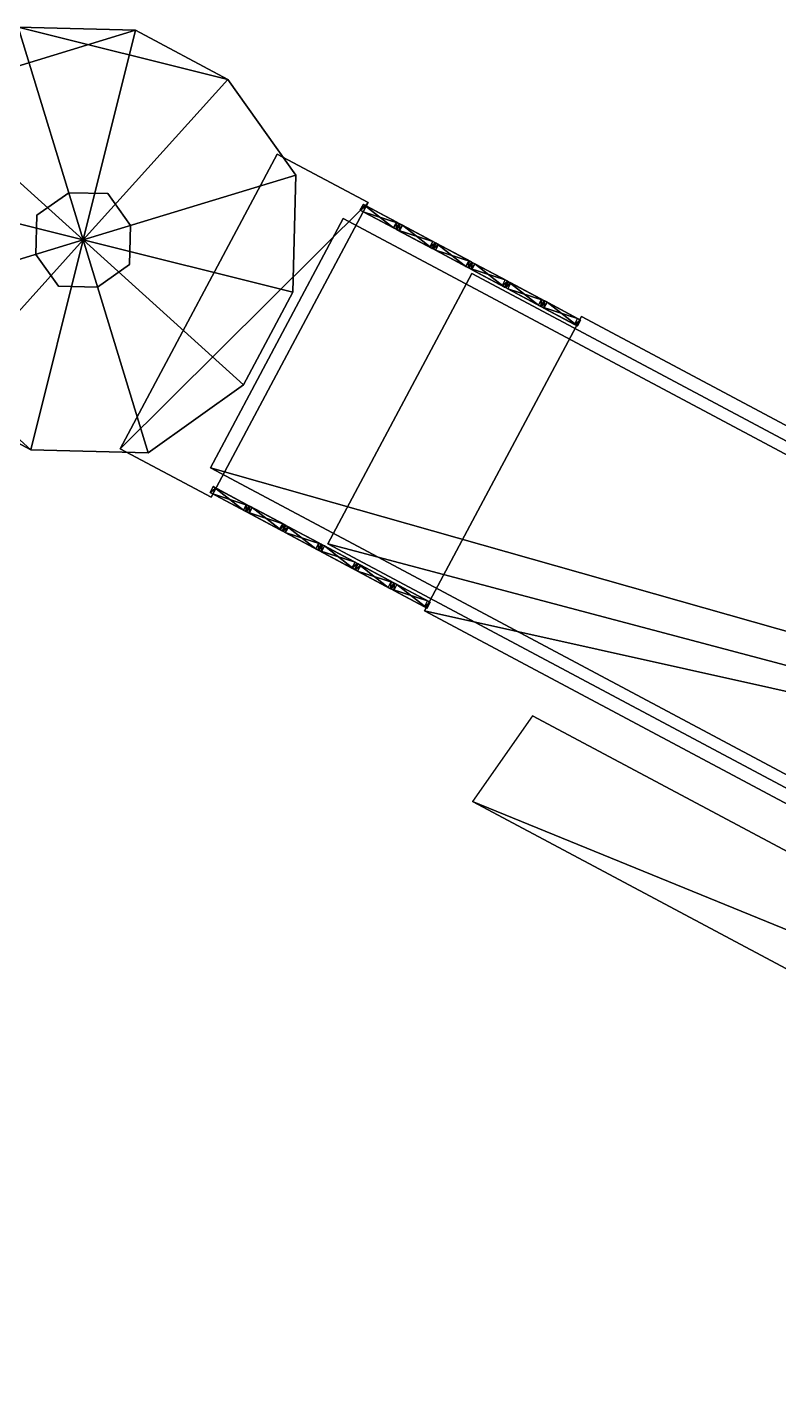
# Model space of a CAD drawing. Header units: millimetres. Extents: x -39 to 131, y -304 to 0.
# Drawn here: x 46.65 to 51.81, y -303.46 to -294.14 of the extents above; entities that cross this region are included whole.
import ezdxf

# ---------------------------------------------------------------- set-up
doc = ezdxf.new("R2010")
doc.units = ezdxf.units.MM
for name, color, linetype in [('MESH189', 7, 'Continuous'), ('MESH191', 7, 'Continuous'), ('MESH268', 7, 'Continuous'), ('MESH269', 7, 'Continuous'), ('MESH270', 7, 'Continuous'), ('MESH303', 7, 'Continuous'), ('MESH304', 7, 'Continuous'), ('MESH533', 7, 'Continuous'), ('TUNNEL1110', 7, 'Continuous'), ('TUNNEL2122', 7, 'Continuous'), ('TUNNEL3134', 7, 'Continuous')]:
    doc.layers.add(name, color=color, linetype=linetype)

msp = doc.modelspace()

# ---------------------------------------------------------------- meshes
at = {"layer": 'MESH189'}
mesh = msp.add_polyface(dxfattribs=at)
corners = [(47.4771, -297.0658, 5.7156), (47.0314, -295.6049, 5.7156), (46.6724, -297.0451, 5.7156), (48.1333, -296.5995, 5.7156), (48.4717, -295.9639, 5.7156), (48.4923, -295.1592, 5.7156), (48.026, -294.5031, 5.7156), (48.026, -294.5031, 5.7156), (48.4923, -295.1592, 5.7156), (48.4923, -295.1592, 3.1786), (48.4923, -295.1592, 5.7156), (48.4717, -295.9639, 3.1786), (48.4923, -295.1592, 3.1786), (48.4717, -295.9639, 5.7156), (48.4717, -295.9639, 5.7156), (48.1333, -296.5995, 3.1786), (48.4717, -295.9639, 3.1786), (48.1333, -296.5995, 5.7156), (47.4771, -297.0658, 5.7156), (48.1333, -296.5995, 3.1786), (48.1333, -296.5995, 5.7156), (47.4771, -297.0658, 3.1786), (46.6724, -297.0451, 5.7156), (47.4771, -297.0658, 3.1786), (47.4771, -297.0658, 5.7156), (46.6724, -297.0451, 3.1786), (46.0369, -296.7067, 5.7156), (46.6724, -297.0451, 3.1786), (46.6724, -297.0451, 5.7156), (46.0369, -296.7067, 3.1786), (45.5706, -296.0506, 3.1786), (46.0369, -296.7067, 3.1786), (46.0369, -296.7067, 5.7156), (46.6724, -297.0451, 3.1786), (46.0369, -296.7067, 3.1786), (45.5706, -296.0506, 3.1786), (47.0314, -295.6049, 3.1786), (47.4771, -297.0658, 3.1786), (48.1333, -296.5995, 3.1786), (48.4717, -295.9639, 3.1786), (48.4923, -295.1592, 3.1786), (48.026, -294.5031, 3.1786), (46.5858, -294.144, 3.1786), (45.9296, -294.6104, 3.1786), (45.5912, -295.2459, 3.1786), (45.5912, -295.2459, 3.1786), (45.5706, -296.0506, 3.1786), (45.5706, -296.0506, 5.7156), (45.5706, -296.0506, 5.7156), (46.0369, -296.7067, 5.7156), (45.5912, -295.2459, 5.7156), (45.5706, -296.0506, 5.7156), (45.9296, -294.6104, 5.7156), (47.3905, -294.1647, 5.7156), (46.5858, -294.144, 5.7156), (47.3905, -294.1647, 5.7156), (46.5858, -294.144, 3.1786), (46.5858, -294.144, 5.7156), (47.3905, -294.1647, 3.1786), (48.026, -294.5031, 5.7156), (47.3905, -294.1647, 3.1786), (47.3905, -294.1647, 5.7156), (48.026, -294.5031, 3.1786), (48.026, -294.5031, 3.1786), (47.3905, -294.1647, 3.1786), (46.5858, -294.144, 5.7156), (46.5858, -294.144, 3.1786), (45.9296, -294.6104, 3.1786), (45.9296, -294.6104, 5.7156), (45.9296, -294.6104, 3.1786), (45.5912, -295.2459, 5.7156), (45.9296, -294.6104, 5.7156), (45.5912, -295.2459, 3.1786), (45.5912, -295.2459, 5.7156)]
mesh.append_faces([[corners[k] for k in face] for face in [(0, 1, 2), (3, 1, 0), (4, 1, 3), (5, 1, 4), (5, 6, 1), (7, 8, 9), (10, 11, 12), (10, 13, 11), (14, 15, 16), (14, 17, 15), (18, 19, 20), (18, 21, 19), (22, 23, 24), (22, 25, 23), (26, 27, 28), (26, 29, 27), (30, 31, 32), (33, 34, 35), (36, 33, 35), (37, 33, 36), (38, 37, 36), (39, 38, 36), (40, 39, 36), (40, 36, 41), (41, 36, 42), (36, 43, 42), (36, 35, 43), (43, 35, 44), (45, 46, 47), (30, 32, 48), (49, 50, 51), (1, 50, 49), (1, 52, 50), (53, 52, 1), (53, 54, 52), (55, 56, 57), (55, 58, 56), (59, 60, 61), (59, 62, 60), (7, 9, 63), (41, 42, 64), (6, 53, 1), (65, 66, 67), (65, 67, 68), (69, 70, 71), (69, 72, 70), (45, 47, 73), (1, 49, 2)]])
at = {"layer": 'MESH191'}
mesh = msp.add_polyface(dxfattribs=at)
corners = [(46.8622, -295.9227, 3.1786), (47.1305, -295.9295, -0.6207), (47.1305, -295.9295, 3.1786), (46.8622, -295.9227, -0.6207), (46.7068, -295.704, -0.6207), (46.8622, -295.9227, -0.6207), (46.8622, -295.9227, 3.1786), (46.7068, -295.704, 3.1786), (46.7137, -295.4357, -0.6207), (46.7068, -295.704, -0.6207), (46.7068, -295.704, 3.1786), (46.7137, -295.4357, 3.1786), (46.9324, -295.2803, 3.1786), (46.7137, -295.4357, -0.6207), (46.7137, -295.4357, 3.1786), (46.9324, -295.2803, -0.6207), (47.2006, -295.2871, 3.1786), (46.9324, -295.2803, -0.6207), (46.9324, -295.2803, 3.1786), (47.2006, -295.2871, -0.6207), (47.2006, -295.2871, 3.1786), (47.3561, -295.5059, -0.6207), (47.2006, -295.2871, -0.6207), (47.3561, -295.5059, 3.1786), (47.3561, -295.5059, 3.1786), (47.3492, -295.7741, -0.6207), (47.3561, -295.5059, -0.6207), (47.3492, -295.7741, 3.1786), (47.1305, -295.9295, 3.1786), (47.3492, -295.7741, -0.6207), (47.3492, -295.7741, 3.1786), (47.1305, -295.9295, -0.6207)]
mesh.append_faces([[corners[k] for k in face] for face in [(0, 1, 2), (0, 3, 1), (4, 5, 6), (4, 6, 7), (8, 9, 10), (8, 10, 11), (12, 13, 14), (12, 15, 13), (16, 17, 18), (16, 19, 17), (20, 21, 22), (20, 23, 21), (24, 25, 26), (24, 27, 25), (28, 29, 30), (28, 31, 29)]])
at = {"layer": 'MESH268'}
mesh = msp.add_polyface(dxfattribs=at)
corners = [(56.4085, -301.8147, 4.1293), (56.2018, -302.1095, 4.1293), (56.2018, -302.1095, 3.1293), (56.4085, -301.8147, 3.1293), (56.2018, -302.1095, 4.1293), (56.4085, -301.8147, 4.1293), (56.2018, -302.1095, 3.1293), (56.4085, -301.8147, 3.1293), (56.2018, -302.1095, 4.1293), (50.1189, -298.8707, 1.5293), (56.2018, -302.1095, 3.1293), (56.2018, -302.1095, 4.1293), (50.1189, -298.8707, 0.5293), (50.1189, -298.8707, 1.5293), (56.2018, -302.1095, 3.1293), (50.1189, -298.8707, 0.5293)]
mesh.append_faces([[corners[k] for k in face] for face in [(0, 1, 2), (3, 4, 5), (3, 6, 4), (0, 2, 7), (8, 9, 10), (11, 12, 13), (11, 14, 12), (10, 9, 15)]])
at = {"layer": 'MESH269'}
mesh = msp.add_polyface(dxfattribs=at)
corners = [(57.3516, -302.769, 4.1293), (56.8693, -303.4568, 4.1293), (56.8693, -303.4568, 3.1293), (57.3516, -302.769, 3.1293), (56.8693, -303.4568, 4.1293), (57.3516, -302.769, 4.1293), (56.8693, -303.4568, 3.1293), (57.3516, -302.769, 3.1293), (55.7885, -302.699, 4.1293), (56.8693, -303.4568, 3.1293), (56.8693, -303.4568, 4.1293), (55.7885, -302.699, 3.1293), (55.7885, -302.699, 4.1293), (55.7885, -302.699, 3.1293), (49.7056, -299.4603, 0.5293), (55.7885, -302.699, 4.1293), (49.7056, -299.4603, 1.5293), (55.7885, -302.699, 3.1293), (49.7056, -299.4603, 1.5293), (49.7056, -299.4603, 0.5293), (56.8693, -303.4568, 4.1293), (55.7885, -302.699, 3.1293), (55.7885, -302.699, 4.1293), (56.8693, -303.4568, 3.1293)]
mesh.append_faces([[corners[k] for k in face] for face in [(0, 1, 2), (3, 4, 5), (3, 6, 4), (0, 2, 7), (8, 9, 10), (8, 11, 9), (12, 13, 14), (15, 16, 17), (12, 14, 18), (17, 16, 19), (20, 21, 22), (20, 23, 21)]])
at = {"layer": 'MESH270'}
mesh = msp.add_polyface(dxfattribs=at)
corners = [(56.2018, -302.1095, 3.2293), (49.7056, -299.4603, 0.6293), (55.7885, -302.699, 3.2293), (56.2018, -302.1095, 3.2293), (50.1189, -298.8707, 0.6293), (49.7056, -299.4603, 0.6293)]
mesh.append_faces([[corners[k] for k in face] for face in [(0, 1, 2), (3, 4, 5)]])
at = {"layer": 'MESH303'}
mesh = msp.add_polyface(dxfattribs=at)
corners = [(48.9755, -295.3707, 3.2305), (48.9541, -295.4109, 3.2305), (48.9347, -295.4005, 3.2305), (48.9755, -295.3707, 3.2305), (49.202, -295.4913, 5.7237), (48.9541, -295.4109, 3.2305), (49.202, -295.4913, 5.7237), (48.9755, -295.3707, 3.2305), (48.9561, -295.3604, 3.2305), (48.9561, -295.3604, 3.2305), (48.9561, -295.3604, 3.2305), (48.9347, -295.4005, 3.2305), (49.1639, -295.5226, 5.7526), (49.1639, -295.5226, 5.7526), (48.9347, -295.4005, 3.2305), (49.1806, -295.5315, 5.7237), (49.1806, -295.5315, 5.7237), (48.9347, -295.4005, 3.2305), (48.9541, -295.4109, 3.2305), (49.1806, -295.5315, 5.7237), (49.2073, -295.4941, 5.7237), (49.1806, -295.5315, 5.7237), (49.202, -295.4913, 5.7237), (49.1859, -295.5343, 5.7237), (49.2073, -295.4941, 5.7237), (49.4338, -295.6148, 3.2305), (49.1859, -295.5343, 5.7237), (49.2073, -295.4941, 5.7237), (49.4506, -295.6237, 3.2595), (49.4338, -295.6148, 3.2305), (49.224, -295.503, 5.7526), (49.4506, -295.6237, 3.2595), (49.2073, -295.4941, 5.7237), (49.224, -295.503, 5.7526), (49.4292, -295.6638, 3.2595), (49.4506, -295.6237, 3.2595), (49.2026, -295.5432, 5.7526), (49.2074, -295.4942, 5.8046), (49.2026, -295.5432, 5.7526), (49.224, -295.503, 5.7526), (49.186, -295.5343, 5.8046), (49.2074, -295.4942, 5.8046), (49.1805, -295.5315, 5.8046), (49.186, -295.5343, 5.8046), (49.2019, -295.4913, 5.8046), (49.2074, -295.4942, 5.8046), (49.202, -295.4913, 5.7237), (49.2019, -295.4913, 5.8046), (49.2074, -295.4942, 5.8046), (49.2073, -295.4941, 5.7237), (49.202, -295.4913, 5.7237), (49.2074, -295.4942, 5.8046), (49.224, -295.503, 5.7526), (49.2073, -295.4941, 5.7237), (49.2019, -295.4913, 5.8046), (49.202, -295.4913, 5.7237), (49.1853, -295.4824, 5.7526), (49.1853, -295.4824, 5.7526), (49.202, -295.4913, 5.7237), (48.9561, -295.3604, 3.2305), (49.1853, -295.4824, 5.7526), (49.1853, -295.4824, 5.7526), (49.1639, -295.5226, 5.7526), (49.1805, -295.5315, 5.8046), (49.1805, -295.5315, 5.8046), (49.1639, -295.5226, 5.7526), (49.1806, -295.5315, 5.7237), (49.1805, -295.5315, 5.8046), (49.1806, -295.5315, 5.7237), (49.186, -295.5343, 5.8046), (49.186, -295.5343, 5.8046), (49.1806, -295.5315, 5.7237), (49.1859, -295.5343, 5.7237), (49.186, -295.5343, 5.8046), (49.1859, -295.5343, 5.7237), (49.2026, -295.5432, 5.7526), (49.2026, -295.5432, 5.7526), (49.1859, -295.5343, 5.7237), (49.4292, -295.6638, 3.2595), (49.1859, -295.5343, 5.7237), (49.4124, -295.6549, 3.2305), (49.4292, -295.6638, 3.2595), (49.4124, -295.6549, 3.2305), (49.4338, -295.6148, 3.2305), (49.4506, -295.6237, 3.2595), (49.4124, -295.6549, 3.2305), (49.4506, -295.6237, 3.2595), (49.4505, -295.6236, 3.1786), (49.4338, -295.6148, 3.2305), (49.4506, -295.6237, 3.2595), (49.4559, -295.6265, 3.1786), (49.4505, -295.6236, 3.1786), (49.4558, -295.6265, 3.2595), (49.4559, -295.6265, 3.1786), (49.4506, -295.6237, 3.2595), (49.4558, -295.6265, 3.2595), (49.4725, -295.6354, 3.2305), (49.4559, -295.6265, 3.1786), (49.6991, -295.756, 5.7237), (49.4725, -295.6354, 3.2305), (49.4558, -295.6265, 3.2595), (49.4725, -295.6354, 3.2305), (49.6991, -295.756, 5.7237), (49.4512, -295.6755, 3.2305), (49.6777, -295.7962, 5.7237), (49.7044, -295.7588, 5.7237), (49.6777, -295.7962, 5.7237), (49.6991, -295.756, 5.7237), (49.683, -295.799, 5.7237), (49.7044, -295.7588, 5.7237), (49.9309, -295.8794, 3.2305), (49.683, -295.799, 5.7237), (49.7044, -295.7588, 5.7237), (49.9477, -295.8884, 3.2595), (49.9309, -295.8794, 3.2305), (49.7211, -295.7677, 5.7526), (49.9477, -295.8884, 3.2595), (49.7044, -295.7588, 5.7237), (49.7211, -295.7677, 5.7526), (49.9263, -295.9285, 3.2595), (49.9477, -295.8884, 3.2595), (49.6997, -295.8079, 5.7526), (49.7044, -295.7588, 5.8046), (49.6997, -295.8079, 5.7526), (49.7211, -295.7677, 5.7526), (49.6831, -295.799, 5.8046), (49.7044, -295.7588, 5.8046), (49.6776, -295.7961, 5.8046), (49.6831, -295.799, 5.8046), (49.699, -295.756, 5.8046), (49.7044, -295.7588, 5.8046), (49.6991, -295.756, 5.7237), (49.699, -295.756, 5.8046), (49.7044, -295.7588, 5.8046), (49.7044, -295.7588, 5.7237), (49.6991, -295.756, 5.7237), (49.7044, -295.7588, 5.8046), (49.7211, -295.7677, 5.7526), (49.7044, -295.7588, 5.7237), (49.699, -295.756, 5.8046), (49.6991, -295.756, 5.7237), (49.6824, -295.7471, 5.7526), (49.6824, -295.7471, 5.7526), (49.6991, -295.756, 5.7237), (49.4558, -295.6265, 3.2595), (49.4558, -295.6265, 3.2595), (49.661, -295.7873, 5.7526), (49.6824, -295.7471, 5.7526), (49.4344, -295.6667, 3.2595), (49.4558, -295.6265, 3.2595), (49.4292, -295.6638, 3.2595), (49.4344, -295.6667, 3.2595), (49.4506, -295.6237, 3.2595), (49.4292, -295.6638, 3.2595), (49.4292, -295.6638, 3.2595), (49.4124, -295.6549, 3.2305), (49.4291, -295.6638, 3.1786), (49.4505, -295.6236, 3.1786), (49.4291, -295.6638, 3.1786), (49.4124, -295.6549, 3.2305), (49.4559, -295.6265, 3.1786), (49.4291, -295.6638, 3.1786), (49.4505, -295.6236, 3.1786), (49.4345, -295.6667, 3.1786), (49.4559, -295.6265, 3.1786), (49.4725, -295.6354, 3.2305), (49.4345, -295.6667, 3.1786), (49.4725, -295.6354, 3.2305), (49.4512, -295.6755, 3.2305), (49.4345, -295.6667, 3.1786), (49.4725, -295.6354, 3.2305), (49.4512, -295.6755, 3.2305), (49.4344, -295.6667, 3.2595), (49.4344, -295.6667, 3.2595), (49.4345, -295.6667, 3.1786), (49.4512, -295.6755, 3.2305), (49.4292, -295.6638, 3.2595), (49.4345, -295.6667, 3.1786), (49.4344, -295.6667, 3.2595), (49.4292, -295.6638, 3.2595), (49.4291, -295.6638, 3.1786), (49.4345, -295.6667, 3.1786), (49.6777, -295.7962, 5.7237), (49.4344, -295.6667, 3.2595), (49.4512, -295.6755, 3.2305), (49.661, -295.7873, 5.7526), (49.4344, -295.6667, 3.2595), (49.6777, -295.7962, 5.7237), (49.6776, -295.7961, 5.8046), (49.661, -295.7873, 5.7526), (49.6777, -295.7962, 5.7237), (49.6824, -295.7471, 5.7526), (49.661, -295.7873, 5.7526), (49.6776, -295.7961, 5.8046), (49.699, -295.756, 5.8046), (49.6776, -295.7961, 5.8046), (49.6777, -295.7962, 5.7237), (49.6831, -295.799, 5.8046), (49.6831, -295.799, 5.8046), (49.6777, -295.7962, 5.7237), (49.683, -295.799, 5.7237), (49.6831, -295.799, 5.8046), (49.683, -295.799, 5.7237), (49.6997, -295.8079, 5.7526), (49.6997, -295.8079, 5.7526), (49.683, -295.799, 5.7237), (49.9263, -295.9285, 3.2595), (49.683, -295.799, 5.7237), (49.9095, -295.9196, 3.2305), (49.9263, -295.9285, 3.2595), (49.9095, -295.9196, 3.2305), (49.9309, -295.8794, 3.2305), (49.9476, -295.8883, 3.1786), (49.9095, -295.9196, 3.2305), (49.9477, -295.8884, 3.2595), (49.9476, -295.8883, 3.1786), (49.9309, -295.8794, 3.2305), (49.9477, -295.8884, 3.2595), (49.953, -295.8912, 3.1786), (49.9476, -295.8883, 3.1786), (49.9529, -295.8912, 3.2595), (49.953, -295.8912, 3.1786), (49.9477, -295.8884, 3.2595), (49.9529, -295.8912, 3.2595), (49.9697, -295.9001, 3.2305), (49.953, -295.8912, 3.1786), (49.9529, -295.8912, 3.2595), (49.9697, -295.9001, 3.2305), (49.9315, -295.9313, 3.2595), (50.1962, -296.0207, 5.7237), (49.9697, -295.9001, 3.2305), (49.9529, -295.8912, 3.2595), (49.9697, -295.9001, 3.2305), (50.1962, -296.0207, 5.7237), (49.9483, -295.9402, 3.2305), (50.1748, -296.0609, 5.7237), (50.2015, -296.0235, 5.7237), (50.1748, -296.0609, 5.7237), (50.1962, -296.0207, 5.7237), (50.1801, -296.0637, 5.7237), (50.2015, -296.0235, 5.7237), (50.428, -296.1441, 3.2305), (50.1801, -296.0637, 5.7237), (50.2182, -296.0324, 5.7526), (50.428, -296.1441, 3.2305), (50.2015, -296.0235, 5.7237), (50.2182, -296.0324, 5.7526), (50.4474, -296.1545, 3.2305), (50.428, -296.1441, 3.2305), (50.2182, -296.0324, 5.7526), (50.426, -296.1946, 3.2305), (50.4474, -296.1545, 3.2305), (50.1968, -296.0726, 5.7526), (50.2016, -296.0235, 5.8046), (50.1968, -296.0726, 5.7526), (50.2182, -296.0324, 5.7526), (50.1802, -296.0637, 5.8046), (50.2016, -296.0235, 5.8046), (50.1748, -296.0608, 5.8046), (50.1802, -296.0637, 5.8046), (50.1961, -296.0207, 5.8046), (50.2016, -296.0235, 5.8046), (50.1962, -296.0207, 5.7237), (50.1961, -296.0207, 5.8046), (50.2016, -296.0235, 5.8046), (50.2015, -296.0235, 5.7237), (50.1962, -296.0207, 5.7237), (50.2016, -296.0235, 5.8046), (50.2182, -296.0324, 5.7526), (50.2015, -296.0235, 5.7237), (50.1961, -296.0207, 5.8046), (50.1962, -296.0207, 5.7237), (50.1795, -296.0118, 5.7526), (50.1795, -296.0118, 5.7526), (50.1962, -296.0207, 5.7237), (49.9529, -295.8912, 3.2595), (49.9529, -295.8912, 3.2595), (50.1581, -296.052, 5.7526), (50.1795, -296.0118, 5.7526), (49.9315, -295.9313, 3.2595), (49.9529, -295.8912, 3.2595), (49.9263, -295.9285, 3.2595), (49.9315, -295.9313, 3.2595), (49.9477, -295.8884, 3.2595), (49.9477, -295.8884, 3.2595), (49.9263, -295.9285, 3.2595), (49.9095, -295.9196, 3.2305), (49.9263, -295.9285, 3.2595), (49.9095, -295.9196, 3.2305), (49.9262, -295.9285, 3.1786), (49.9262, -295.9285, 3.1786), (49.953, -295.8912, 3.1786), (49.9262, -295.9285, 3.1786), (49.9476, -295.8883, 3.1786), (49.9316, -295.9314, 3.1786), (49.953, -295.8912, 3.1786), (49.9697, -295.9001, 3.2305), (49.9316, -295.9314, 3.1786), (49.9483, -295.9402, 3.2305), (49.9483, -295.9402, 3.2305), (49.9315, -295.9313, 3.2595), (49.9316, -295.9314, 3.1786), (49.9483, -295.9402, 3.2305), (49.9263, -295.9285, 3.2595), (49.9316, -295.9314, 3.1786), (49.9315, -295.9313, 3.2595), (49.9263, -295.9285, 3.2595), (49.9262, -295.9285, 3.1786), (49.9316, -295.9314, 3.1786), (50.1748, -296.0609, 5.7237), (49.9315, -295.9313, 3.2595), (49.9483, -295.9402, 3.2305), (50.1581, -296.052, 5.7526), (49.9315, -295.9313, 3.2595), (50.1748, -296.0609, 5.7237), (50.1748, -296.0608, 5.8046), (50.1581, -296.052, 5.7526), (50.1748, -296.0609, 5.7237), (50.1795, -296.0118, 5.7526), (50.1581, -296.052, 5.7526), (50.1748, -296.0608, 5.8046), (50.1961, -296.0207, 5.8046), (50.1748, -296.0608, 5.8046), (50.1748, -296.0609, 5.7237), (50.1802, -296.0637, 5.8046), (50.1802, -296.0637, 5.8046), (50.1748, -296.0609, 5.7237), (50.1801, -296.0637, 5.7237), (50.1802, -296.0637, 5.8046), (50.1801, -296.0637, 5.7237), (50.1968, -296.0726, 5.7526), (50.1968, -296.0726, 5.7526), (50.1801, -296.0637, 5.7237), (50.4067, -296.1843, 3.2305), (50.4067, -296.1843, 3.2305), (50.4474, -296.1545, 3.2305), (50.4067, -296.1843, 3.2305), (50.428, -296.1441, 3.2305), (50.426, -296.1946, 3.2305), (50.1968, -296.0726, 5.7526), (50.4067, -296.1843, 3.2305), (50.426, -296.1946, 3.2305), (49.9309, -295.8794, 3.2305), (49.4558, -295.6265, 3.2595), (49.4338, -295.6148, 3.2305), (49.2019, -295.4913, 5.8046)]
mesh.append_faces([[corners[k] for k in face] for face in [(0, 1, 2), (3, 4, 5), (6, 7, 8), (0, 2, 9), (10, 11, 12), (13, 14, 15), (16, 17, 18), (5, 4, 19), (20, 21, 22), (20, 23, 21), (24, 25, 26), (27, 28, 29), (30, 31, 32), (33, 34, 35), (33, 36, 34), (37, 38, 39), (37, 40, 38), (41, 42, 43), (41, 44, 42), (45, 46, 47), (48, 49, 50), (51, 52, 53), (54, 55, 56), (57, 58, 59), (10, 12, 60), (61, 62, 63), (64, 65, 66), (67, 68, 69), (70, 71, 72), (73, 74, 75), (76, 77, 78), (79, 80, 81), (26, 25, 82), (83, 84, 85), (86, 87, 88), (89, 90, 91), (92, 93, 94), (95, 96, 97), (98, 99, 100), (101, 102, 103), (103, 102, 104), (105, 106, 107), (105, 108, 106), (109, 110, 111), (112, 113, 114), (115, 116, 117), (118, 119, 120), (118, 121, 119), (122, 123, 124), (122, 125, 123), (126, 127, 128), (126, 129, 127), (130, 131, 132), (133, 134, 135), (136, 137, 138), (139, 140, 141), (142, 143, 144), (145, 146, 147), (145, 148, 146), (149, 150, 151), (149, 152, 150), (84, 153, 85), (154, 155, 156), (157, 158, 159), (160, 161, 162), (160, 163, 161), (164, 165, 166), (167, 168, 169), (170, 171, 172), (173, 174, 175), (176, 177, 178), (179, 180, 181), (182, 183, 184), (185, 186, 187), (188, 189, 190), (191, 192, 193), (191, 193, 194), (195, 196, 197), (198, 199, 200), (201, 202, 203), (204, 205, 206), (207, 208, 209), (111, 110, 210), (211, 212, 213), (214, 215, 216), (217, 218, 219), (220, 221, 222), (223, 224, 225), (226, 227, 228), (229, 230, 231), (232, 233, 234), (234, 233, 235), (236, 237, 238), (236, 239, 237), (240, 241, 242), (243, 244, 245), (246, 247, 248), (249, 250, 251), (249, 252, 250), (253, 254, 255), (253, 256, 254), (257, 258, 259), (257, 260, 258), (261, 262, 263), (264, 265, 266), (267, 268, 269), (270, 271, 272), (273, 274, 275), (276, 277, 278), (276, 279, 277), (280, 281, 282), (280, 283, 281), (284, 285, 286), (287, 288, 289), (212, 290, 213), (291, 292, 293), (291, 294, 292), (295, 296, 297), (296, 298, 297), (227, 299, 228), (300, 301, 302), (303, 304, 305), (306, 307, 308), (309, 310, 311), (312, 313, 314), (315, 316, 317), (318, 319, 320), (318, 320, 321), (322, 323, 324), (325, 326, 327), (328, 329, 330), (331, 332, 333), (242, 241, 334), (335, 336, 337), (335, 338, 336), (339, 340, 341), (342, 284, 286), (343, 170, 172), (344, 157, 159), (61, 63, 345)]])
at = {"layer": 'MESH304'}
mesh = msp.add_polyface(dxfattribs=at)
corners = [(49.165, -298.0103, 5.7526), (49.3749, -298.1221, 3.2305), (49.3942, -298.1324, 3.2305), (49.165, -298.0103, 5.7526), (49.1483, -298.0014, 5.7237), (49.3749, -298.1221, 3.2305), (49.1484, -298.0015, 5.8046), (49.1483, -298.0014, 5.7237), (49.165, -298.0103, 5.7526), (49.1484, -298.0015, 5.8046), (49.143, -297.9986, 5.7237), (49.1483, -298.0014, 5.7237), (49.143, -297.9986, 5.8046), (49.143, -297.9986, 5.7237), (49.1484, -298.0015, 5.8046), (49.143, -297.9986, 5.8046), (49.1263, -297.9897, 5.7526), (49.143, -297.9986, 5.7237), (49.1477, -297.9495, 5.7526), (49.1263, -297.9897, 5.7526), (49.143, -297.9986, 5.8046), (48.9211, -297.8289, 3.2595), (49.1263, -297.9897, 5.7526), (49.1477, -297.9495, 5.7526), (48.9211, -297.8289, 3.2595), (48.8997, -297.8691, 3.2595), (49.1263, -297.9897, 5.7526), (48.9211, -297.8289, 3.2595), (48.9379, -297.8378, 3.2305), (48.8997, -297.8691, 3.2595), (49.1644, -297.9584, 5.7237), (48.9379, -297.8378, 3.2305), (48.9211, -297.8289, 3.2595), (48.9379, -297.8378, 3.2305), (49.1644, -297.9584, 5.7237), (48.9165, -297.878, 3.2305), (49.143, -297.9986, 5.7237), (49.1697, -297.9612, 5.7237), (49.143, -297.9986, 5.7237), (49.1644, -297.9584, 5.7237), (49.1483, -298.0014, 5.7237), (49.1697, -297.9612, 5.7237), (49.3963, -298.0819, 3.2305), (49.1483, -298.0014, 5.7237), (49.1864, -297.9702, 5.7526), (49.3963, -298.0819, 3.2305), (49.1697, -297.9612, 5.7237), (49.1864, -297.9702, 5.7526), (49.4156, -298.0922, 3.2305), (49.3963, -298.0819, 3.2305), (49.1864, -297.9702, 5.7526), (49.3942, -298.1324, 3.2305), (49.4156, -298.0922, 3.2305), (49.1864, -297.9702, 5.7526), (49.165, -298.0103, 5.7526), (49.3942, -298.1324, 3.2305), (49.1698, -297.9613, 5.8046), (49.165, -298.0103, 5.7526), (49.1864, -297.9702, 5.7526), (49.1698, -297.9613, 5.8046), (49.1484, -298.0015, 5.8046), (49.165, -298.0103, 5.7526), (49.1698, -297.9613, 5.8046), (49.143, -297.9986, 5.8046), (49.1484, -298.0015, 5.8046), (49.1644, -297.9584, 5.8046), (49.1698, -297.9613, 5.8046), (49.1644, -297.9584, 5.7237), (49.1644, -297.9584, 5.8046), (49.1698, -297.9613, 5.8046), (49.1697, -297.9612, 5.7237), (49.1644, -297.9584, 5.7237), (49.1698, -297.9613, 5.8046), (49.1864, -297.9702, 5.7526), (49.1697, -297.9612, 5.7237), (49.1644, -297.9584, 5.8046), (49.1644, -297.9584, 5.7237), (49.1477, -297.9495, 5.7526), (49.1477, -297.9495, 5.7526), (49.1644, -297.9584, 5.7237), (48.9211, -297.8289, 3.2595), (49.1477, -297.9495, 5.7526), (49.143, -297.9986, 5.8046), (49.1644, -297.9584, 5.8046), (49.4156, -298.0922, 3.2305), (49.3942, -298.1324, 3.2305), (49.3749, -298.1221, 3.2305), (49.3963, -298.0819, 3.2305), (49.3749, -298.1221, 3.2305), (49.143, -297.9986, 5.7237), (48.8997, -297.8691, 3.2595), (48.9165, -297.878, 3.2305), (49.1263, -297.9897, 5.7526), (48.8997, -297.8691, 3.2595), (49.143, -297.9986, 5.7237), (48.9165, -297.878, 3.2305), (48.9379, -297.8378, 3.2305), (48.9165, -297.878, 3.2305), (48.8998, -297.8691, 3.1786), (48.8997, -297.8691, 3.2595), (48.8998, -297.8691, 3.1786), (48.9165, -297.878, 3.2305), (48.8945, -297.8662, 3.2595), (48.8998, -297.8691, 3.1786), (48.8997, -297.8691, 3.2595), (48.8945, -297.8662, 3.2595), (48.8944, -297.8662, 3.1786), (48.8998, -297.8691, 3.1786), (48.8945, -297.8662, 3.2595), (48.8777, -297.8574, 3.2305), (48.8944, -297.8662, 3.1786), (48.9159, -297.8261, 3.2595), (48.8945, -297.8662, 3.2595), (48.8777, -297.8574, 3.2305), (48.6893, -297.7054, 5.7526), (48.8945, -297.8662, 3.2595), (48.9159, -297.8261, 3.2595), (48.6679, -297.7456, 5.7526), (48.6727, -297.6966, 5.8046), (48.6679, -297.7456, 5.7526), (48.6893, -297.7054, 5.7526), (48.6727, -297.6966, 5.8046), (48.6513, -297.7368, 5.8046), (48.6679, -297.7456, 5.7526), (48.6727, -297.6966, 5.8046), (48.6459, -297.7339, 5.8046), (48.6513, -297.7368, 5.8046), (48.6672, -297.6937, 5.8046), (48.6727, -297.6966, 5.8046), (48.6673, -297.6938, 5.7237), (48.6672, -297.6937, 5.8046), (48.6727, -297.6966, 5.8046), (48.6726, -297.6965, 5.7237), (48.6673, -297.6938, 5.7237), (48.6727, -297.6966, 5.8046), (48.6893, -297.7054, 5.7526), (48.6726, -297.6965, 5.7237), (48.6893, -297.7054, 5.7526), (48.9159, -297.8261, 3.2595), (48.6726, -297.6965, 5.7237), (48.6726, -297.6965, 5.7237), (48.9159, -297.8261, 3.2595), (48.8991, -297.8172, 3.2305), (48.8991, -297.8172, 3.2305), (48.9159, -297.8261, 3.2595), (48.8777, -297.8574, 3.2305), (48.9159, -297.8261, 3.2595), (48.9158, -297.826, 3.1786), (48.8991, -297.8172, 3.2305), (48.9159, -297.8261, 3.2595), (48.9212, -297.8289, 3.1786), (48.9158, -297.826, 3.1786), (48.9211, -297.8289, 3.2595), (48.9212, -297.8289, 3.1786), (48.9159, -297.8261, 3.2595), (48.9211, -297.8289, 3.2595), (48.9379, -297.8378, 3.2305), (48.9212, -297.8289, 3.1786), (48.9212, -297.8289, 3.1786), (48.9212, -297.8289, 3.1786), (48.8998, -297.8691, 3.1786), (48.8944, -297.8662, 3.1786), (48.9158, -297.826, 3.1786), (48.9158, -297.826, 3.1786), (48.8944, -297.8662, 3.1786), (48.8777, -297.8574, 3.2305), (48.8991, -297.8172, 3.2305), (48.6512, -297.7367, 5.7237), (48.8991, -297.8172, 3.2305), (48.8777, -297.8574, 3.2305), (48.6726, -297.6965, 5.7237), (48.6726, -297.6965, 5.7237), (48.6512, -297.7367, 5.7237), (48.6459, -297.7339, 5.7237), (48.6513, -297.7368, 5.8046), (48.6459, -297.7339, 5.7237), (48.6512, -297.7367, 5.7237), (48.6459, -297.7339, 5.8046), (48.6459, -297.7339, 5.7237), (48.6513, -297.7368, 5.8046), (48.6459, -297.7339, 5.8046), (48.6292, -297.725, 5.7526), (48.6459, -297.7339, 5.7237), (48.6506, -297.6848, 5.7526), (48.6292, -297.725, 5.7526), (48.6459, -297.7339, 5.8046), (48.424, -297.5642, 3.2595), (48.6292, -297.725, 5.7526), (48.6506, -297.6848, 5.7526), (48.424, -297.5642, 3.2595), (48.4027, -297.6044, 3.2595), (48.6292, -297.725, 5.7526), (48.424, -297.5642, 3.2595), (48.4408, -297.5731, 3.2305), (48.4027, -297.6044, 3.2595), (48.6673, -297.6938, 5.7237), (48.4408, -297.5731, 3.2305), (48.424, -297.5642, 3.2595), (48.4408, -297.5731, 3.2305), (48.6673, -297.6938, 5.7237), (48.4194, -297.6133, 3.2305), (48.4194, -297.6133, 3.2305), (48.6673, -297.6938, 5.7237), (48.6459, -297.7339, 5.7237), (48.6673, -297.6938, 5.7237), (48.6459, -297.7339, 5.7237), (48.4027, -297.6044, 3.2595), (48.4194, -297.6133, 3.2305), (48.6292, -297.725, 5.7526), (48.4027, -297.6044, 3.2595), (48.6459, -297.7339, 5.7237), (48.4408, -297.5731, 3.2305), (48.4194, -297.6133, 3.2305), (48.4027, -297.6044, 3.2595), (48.4408, -297.5731, 3.2305), (48.4194, -297.6133, 3.2305), (48.4027, -297.6044, 3.1786), (48.4027, -297.6044, 3.2595), (48.4027, -297.6044, 3.1786), (48.4194, -297.6133, 3.2305), (48.3974, -297.6016, 3.2595), (48.4027, -297.6044, 3.1786), (48.4027, -297.6044, 3.2595), (48.3974, -297.6016, 3.2595), (48.3973, -297.6015, 3.1786), (48.4027, -297.6044, 3.1786), (48.3974, -297.6016, 3.2595), (48.3807, -297.5927, 3.2305), (48.3973, -297.6015, 3.1786), (48.1541, -297.472, 5.7237), (48.3807, -297.5927, 3.2305), (48.3974, -297.6016, 3.2595), (48.1541, -297.472, 5.7237), (48.4021, -297.5525, 3.2305), (48.3807, -297.5927, 3.2305), (48.1755, -297.4319, 5.7237), (48.4021, -297.5525, 3.2305), (48.1541, -297.472, 5.7237), (48.1755, -297.4319, 5.7237), (48.4188, -297.5614, 3.2595), (48.4021, -297.5525, 3.2305), (48.1922, -297.4408, 5.7526), (48.4188, -297.5614, 3.2595), (48.1755, -297.4319, 5.7237), (48.1922, -297.4408, 5.7526), (48.3974, -297.6016, 3.2595), (48.4188, -297.5614, 3.2595), (48.1708, -297.4809, 5.7526), (48.1756, -297.4319, 5.8046), (48.1708, -297.4809, 5.7526), (48.1922, -297.4408, 5.7526), (48.1756, -297.4319, 5.8046), (48.1542, -297.4721, 5.8046), (48.1708, -297.4809, 5.7526), (48.1756, -297.4319, 5.8046), (48.1488, -297.4692, 5.8046), (48.1542, -297.4721, 5.8046), (48.1701, -297.429, 5.8046), (48.1756, -297.4319, 5.8046), (48.1702, -297.4291, 5.7237), (48.1701, -297.429, 5.8046), (48.1756, -297.4319, 5.8046), (48.1755, -297.4319, 5.7237), (48.1702, -297.4291, 5.7237), (48.1756, -297.4319, 5.8046), (48.1922, -297.4408, 5.7526), (48.1755, -297.4319, 5.7237), (48.1755, -297.4319, 5.7237), (48.1488, -297.4692, 5.7237), (48.1702, -297.4291, 5.7237), (48.1541, -297.472, 5.7237), (48.1542, -297.4721, 5.8046), (48.1488, -297.4692, 5.7237), (48.1541, -297.472, 5.7237), (48.1488, -297.4692, 5.8046), (48.1488, -297.4692, 5.7237), (48.1542, -297.4721, 5.8046), (48.1488, -297.4692, 5.8046), (48.1321, -297.4603, 5.7526), (48.1488, -297.4692, 5.7237), (48.1535, -297.4202, 5.7526), (48.1321, -297.4603, 5.7526), (48.1488, -297.4692, 5.8046), (47.9243, -297.2981, 3.2305), (48.1321, -297.4603, 5.7526), (48.1535, -297.4202, 5.7526), (47.9243, -297.2981, 3.2305), (47.9029, -297.3383, 3.2305), (48.1321, -297.4603, 5.7526), (47.9437, -297.3084, 3.2305), (47.9029, -297.3383, 3.2305), (47.9243, -297.2981, 3.2305), (47.9223, -297.3486, 3.2305), (47.9437, -297.3084, 3.2305), (48.1702, -297.4291, 5.7237), (47.9223, -297.3486, 3.2305), (48.1702, -297.4291, 5.7237), (47.9437, -297.3084, 3.2305), (47.9243, -297.2981, 3.2305), (48.1535, -297.4202, 5.7526), (48.1702, -297.4291, 5.7237), (47.9243, -297.2981, 3.2305), (48.1701, -297.429, 5.8046), (48.1702, -297.4291, 5.7237), (48.1535, -297.4202, 5.7526), (48.1535, -297.4202, 5.7526), (48.1488, -297.4692, 5.8046), (48.1701, -297.429, 5.8046), (48.1488, -297.4692, 5.7237), (48.1488, -297.4692, 5.7237), (47.9029, -297.3383, 3.2305), (47.9223, -297.3486, 3.2305), (48.1321, -297.4603, 5.7526), (47.9029, -297.3383, 3.2305), (48.1488, -297.4692, 5.7237), (48.1542, -297.4721, 5.8046), (48.1541, -297.472, 5.7237), (48.1708, -297.4809, 5.7526), (48.1708, -297.4809, 5.7526), (48.1541, -297.472, 5.7237), (48.3974, -297.6016, 3.2595), (48.424, -297.5642, 3.2595), (48.4188, -297.5614, 3.2595), (48.3974, -297.6016, 3.2595), (48.424, -297.5642, 3.2595), (48.4241, -297.5643, 3.1786), (48.4188, -297.5614, 3.2595), (48.424, -297.5642, 3.2595), (48.4408, -297.5731, 3.2305), (48.4241, -297.5643, 3.1786), (48.4241, -297.5643, 3.1786), (48.4408, -297.5731, 3.2305), (48.4027, -297.6044, 3.1786), (48.4241, -297.5643, 3.1786), (48.4027, -297.6044, 3.1786), (48.3973, -297.6015, 3.1786), (48.4187, -297.5614, 3.1786), (48.4187, -297.5614, 3.1786), (48.3973, -297.6015, 3.1786), (48.3807, -297.5927, 3.2305), (48.4021, -297.5525, 3.2305), (48.4188, -297.5614, 3.2595), (48.4187, -297.5614, 3.1786), (48.4021, -297.5525, 3.2305), (48.4188, -297.5614, 3.2595), (48.4241, -297.5643, 3.1786), (48.4187, -297.5614, 3.1786), (48.4021, -297.5525, 3.2305), (48.4188, -297.5614, 3.2595), (48.3807, -297.5927, 3.2305), (48.3974, -297.6016, 3.2595), (48.4027, -297.6044, 3.2595), (48.6506, -297.6848, 5.7526), (48.6673, -297.6938, 5.7237), (48.424, -297.5642, 3.2595), (48.6672, -297.6937, 5.8046), (48.6673, -297.6938, 5.7237), (48.6506, -297.6848, 5.7526), (48.6672, -297.6937, 5.8046), (48.6513, -297.7368, 5.8046), (48.6512, -297.7367, 5.7237), (48.6679, -297.7456, 5.7526), (48.6679, -297.7456, 5.7526), (48.6512, -297.7367, 5.7237), (48.8945, -297.8662, 3.2595), (48.6512, -297.7367, 5.7237), (48.8777, -297.8574, 3.2305), (48.8945, -297.8662, 3.2595), (48.9211, -297.8289, 3.2595), (48.9159, -297.8261, 3.2595), (48.8945, -297.8662, 3.2595), (48.8997, -297.8691, 3.2595)]
mesh.append_faces([[corners[k] for k in face] for face in [(0, 1, 2), (3, 4, 5), (6, 7, 8), (9, 10, 11), (12, 13, 14), (15, 16, 17), (18, 19, 20), (21, 22, 23), (24, 25, 26), (27, 28, 29), (30, 31, 32), (33, 34, 35), (35, 34, 36), (37, 38, 39), (37, 40, 38), (41, 42, 43), (44, 45, 46), (47, 48, 49), (50, 51, 52), (53, 54, 55), (56, 57, 58), (59, 60, 61), (62, 63, 64), (62, 65, 63), (66, 67, 68), (69, 70, 71), (72, 73, 74), (75, 76, 77), (78, 79, 80), (81, 82, 83), (84, 85, 86), (84, 86, 87), (43, 42, 88), (89, 90, 91), (92, 93, 94), (28, 95, 29), (96, 97, 98), (99, 100, 101), (102, 103, 104), (105, 106, 107), (108, 109, 110), (111, 112, 113), (114, 115, 116), (114, 117, 115), (118, 119, 120), (121, 122, 123), (124, 125, 126), (124, 127, 125), (128, 129, 130), (131, 132, 133), (134, 135, 136), (137, 138, 139), (140, 141, 142), (143, 144, 145), (146, 147, 148), (149, 150, 151), (152, 153, 154), (155, 156, 157), (158, 96, 98), (159, 160, 161), (159, 161, 162), (163, 164, 165), (166, 163, 165), (167, 168, 169), (170, 168, 167), (171, 172, 173), (174, 175, 176), (177, 178, 179), (180, 181, 182), (183, 184, 185), (186, 187, 188), (189, 190, 191), (192, 193, 194), (195, 196, 197), (198, 199, 200), (201, 202, 203), (171, 173, 204), (205, 206, 207), (208, 209, 210), (211, 212, 213), (214, 215, 216), (217, 218, 219), (220, 221, 222), (223, 224, 225), (226, 227, 228), (229, 230, 231), (232, 233, 234), (235, 236, 237), (238, 239, 240), (241, 242, 243), (244, 245, 246), (244, 247, 245), (248, 249, 250), (251, 252, 253), (254, 255, 256), (254, 257, 255), (258, 259, 260), (261, 262, 263), (264, 265, 266), (267, 268, 269), (267, 270, 268), (271, 272, 273), (274, 275, 276), (277, 278, 279), (280, 281, 282), (283, 284, 285), (286, 287, 288), (289, 290, 291), (289, 292, 290), (293, 294, 295), (296, 297, 298), (299, 300, 301), (302, 303, 304), (305, 306, 307), (295, 294, 308), (309, 310, 311), (312, 313, 314), (315, 316, 317), (318, 319, 320), (321, 322, 323), (324, 325, 326), (327, 328, 329), (330, 331, 332), (333, 334, 335), (333, 335, 336), (337, 338, 339), (340, 337, 339), (341, 342, 343), (344, 345, 346), (347, 348, 349), (348, 350, 349), (321, 323, 351), (352, 353, 354), (355, 356, 357), (183, 185, 358), (359, 360, 361), (362, 363, 364), (365, 366, 367), (368, 369, 370), (368, 370, 371)]])
at = {"layer": 'MESH533'}
mesh = msp.add_polyface(dxfattribs=at)
corners = [(57.7472, -300.013, 3.1929), (56.6704, -302.0351, 3.1929), (49.377, -298.1516, 3.1929), (49.377, -298.1516, 5.6494), (49.377, -298.1516, 3.1929), (56.6704, -302.0351, 3.1929), (50.4537, -296.1295, 3.1929), (49.377, -298.1516, 3.1929), (49.377, -298.1516, 5.6494), (50.4537, -296.1295, 3.1929), (57.7472, -300.013, 5.6494), (57.7472, -300.013, 3.1929), (50.4537, -296.1295, 3.1929), (50.4537, -296.1295, 5.6494), (50.4537, -296.1295, 5.6494), (57.7472, -300.013, 5.6494), (50.4537, -296.1295, 5.6494), (49.377, -298.1516, 5.6494), (56.6704, -302.0351, 5.6494), (56.6704, -302.0351, 5.6494)]
mesh.append_faces([[corners[k] for k in face] for face in [(0, 1, 2), (3, 4, 5), (6, 7, 8), (0, 2, 9), (10, 11, 12), (10, 12, 13), (6, 8, 14), (15, 16, 17), (15, 17, 18), (3, 5, 19)]])
at = {"layer": 'TUNNEL1110'}
mesh = msp.add_polyface(dxfattribs=at)
corners = [(48.988, -295.3483, 5.6793), (47.9107, -297.3715, 5.6793), (47.9107, -297.3715, 3.1793), (48.988, -295.3483, 5.6793), (47.2866, -297.0393, 5.6793), (47.9107, -297.3715, 5.6793), (48.364, -295.016, 5.6793), (48.988, -295.3483, 5.6793), (48.364, -295.016, 3.1793), (48.364, -295.016, 5.6793), (48.988, -295.3483, 3.1793), (48.988, -295.3483, 3.1793), (48.988, -295.3483, 3.1793), (47.9107, -297.3715, 3.1793), (47.2866, -297.0393, 3.1793), (47.2866, -297.0393, 5.6793), (47.2866, -297.0393, 3.1793), (47.9107, -297.3715, 3.1793), (48.364, -295.016, 3.1793), (47.2866, -297.0393, 3.1793), (47.2866, -297.0393, 5.6793), (48.364, -295.016, 3.1793), (48.364, -295.016, 5.6793), (47.9107, -297.3715, 5.6793)]
mesh.append_faces([[corners[k] for k in face] for face in [(0, 1, 2), (3, 4, 5), (3, 6, 4), (7, 8, 9), (7, 10, 8), (0, 2, 11), (12, 13, 14), (15, 16, 17), (18, 19, 20), (12, 14, 21), (18, 20, 22), (15, 17, 23)]])
at = {"layer": 'TUNNEL2122'}
mesh = msp.add_polyface(dxfattribs=at)
corners = [(56.7331, -299.6719, 5.5193), (47.9059, -297.1693, 5.5193), (55.8214, -301.3841, 5.5193), (48.8176, -295.4571, 5.5193), (56.7331, -299.6719, 5.5193), (48.8176, -295.4571, 3.3316), (48.8176, -295.4571, 5.5193), (56.7331, -299.6719, 3.3316), (56.7331, -299.6719, 3.3316), (47.9059, -297.1693, 3.3316), (48.8176, -295.4571, 3.3316), (55.8214, -301.3841, 3.3316), (47.9059, -297.1693, 5.5193), (47.9059, -297.1693, 3.3316), (55.8214, -301.3841, 3.3316), (55.8214, -301.3841, 5.5193)]
mesh.append_faces([[corners[k] for k in face] for face in [(0, 1, 2), (0, 3, 1), (4, 5, 6), (4, 7, 5), (8, 9, 10), (8, 11, 9), (12, 13, 14), (12, 14, 15)]])
at = {"layer": 'TUNNEL3134'}
mesh = msp.add_polyface(dxfattribs=at)
corners = [(57.6157, -300.0501, 5.576), (48.7124, -297.6905, 5.576), (56.6279, -301.9053, 5.576), (49.7002, -295.8354, 5.576), (57.6157, -300.0501, 5.576), (49.7002, -295.8354, 3.2567), (49.7002, -295.8354, 5.576), (57.6157, -300.0501, 3.2567), (57.6157, -300.0501, 3.2567), (48.7124, -297.6905, 3.2567), (49.7002, -295.8354, 3.2567), (56.6279, -301.9053, 3.2567), (48.7124, -297.6905, 5.576), (48.7124, -297.6905, 3.2567), (56.6279, -301.9053, 3.2567), (49.7002, -295.8354, 3.2567), (48.7124, -297.6905, 3.2567), (48.7124, -297.6905, 5.576), (49.7002, -295.8354, 5.576), (56.6279, -301.9053, 5.576)]
mesh.append_faces([[corners[k] for k in face] for face in [(0, 1, 2), (0, 3, 1), (4, 5, 6), (4, 7, 5), (8, 9, 10), (8, 11, 9), (12, 13, 14), (15, 16, 17), (15, 17, 18), (12, 14, 19)]])

doc.saveas('drawing.dxf')
